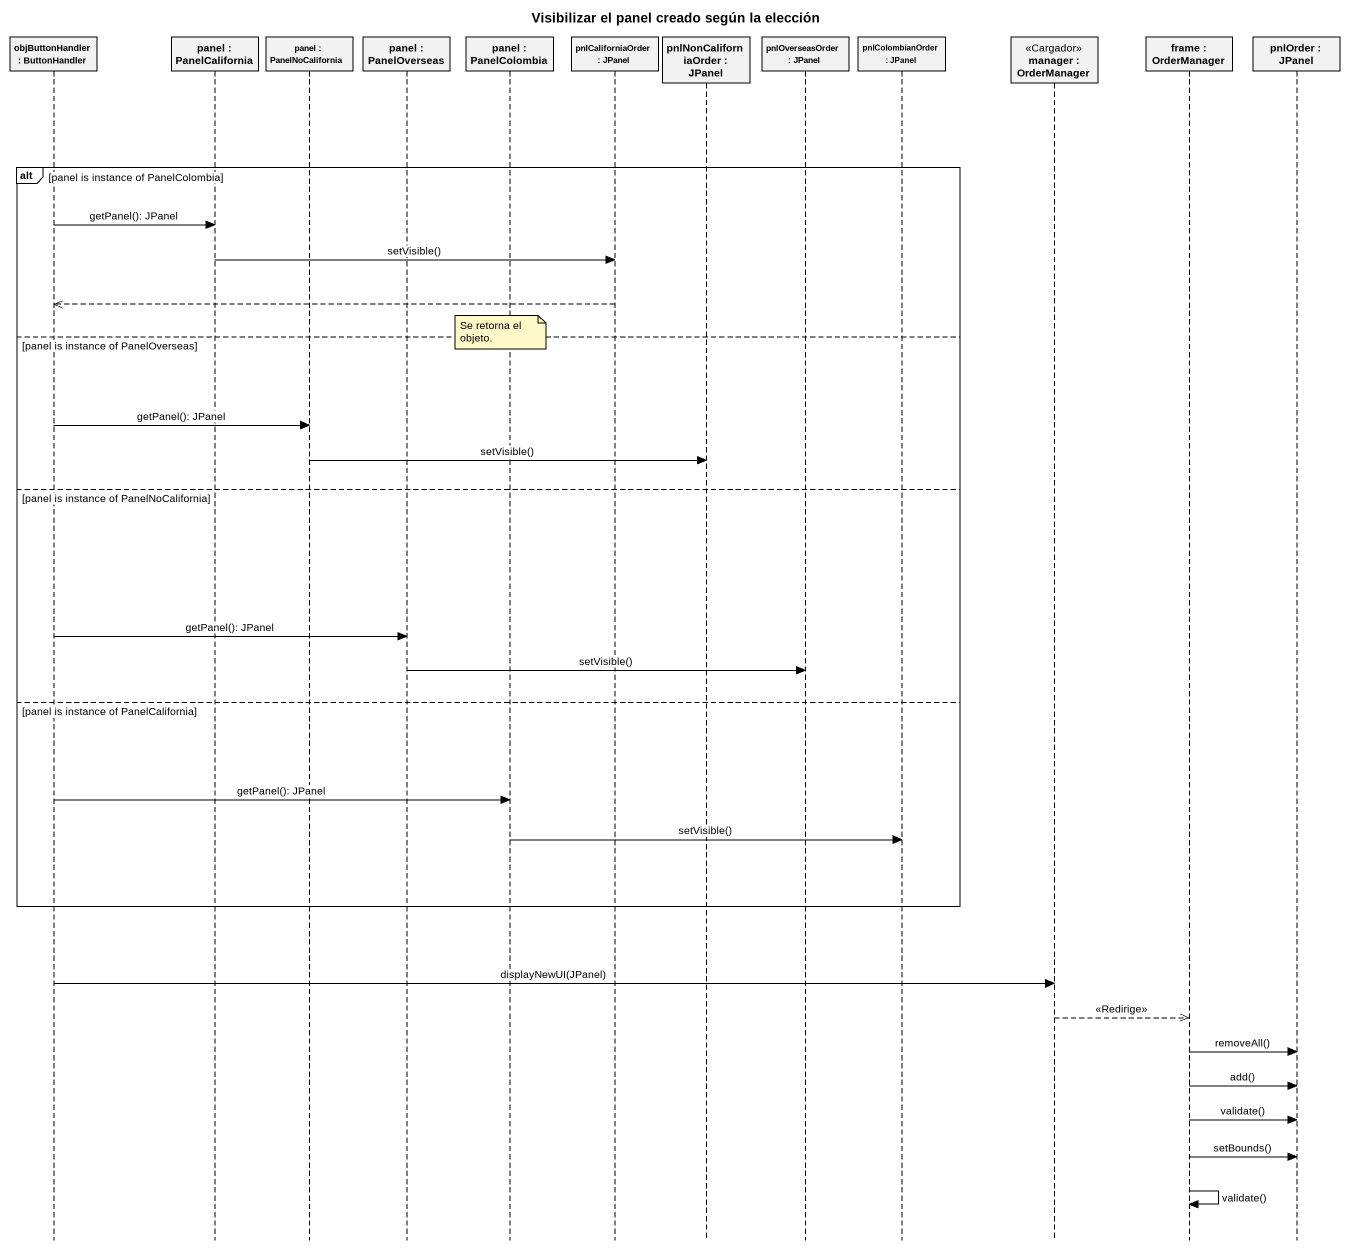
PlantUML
@startuml
title Visibilizar el panel creado según la elección
hide footbox
participant "objButtonHandler : ButtonHandler" as objButtonHandler
participant "panel : PanelCalifornia" as panel
participant "panel : PanelNoCalifornia" as panel_2
participant "panel : PanelOverseas" as panel_3
participant "panel : PanelColombia" as panel_4
participant "pnlCaliforniaOrder : JPanel" as pnlCaliforniaOrder
participant "pnlNonCaliforniaOrder : JPanel" as pnlNonCaliforniaOrder
participant "pnlOverseasOrder : JPanel" as pnlOverseasOrder
participant "pnlColombianOrder : JPanel" as pnlColombianOrder
participant "manager : OrderManager" as manager <<Cargador>>
participant "frame : OrderManager" as frame_
participant "pnlOrder : JPanel" as pnlOrder

alt panel is instance of PanelColombia
  objButtonHandler -> panel : getPanel(): JPanel
  panel -> pnlCaliforniaOrder : setVisible()
  pnlCaliforniaOrder -->> objButtonHandler
  note over panel_4 : Se retorna el objeto.
else panel is instance of PanelOverseas
  objButtonHandler -> panel_2 : getPanel(): JPanel
  panel_2 -> pnlNonCaliforniaOrder : setVisible()
else panel is instance of PanelNoCalifornia
  objButtonHandler -> panel_3 : getPanel(): JPanel
  panel_3 -> pnlOverseasOrder : setVisible()
else panel is instance of PanelCalifornia
  objButtonHandler -> panel_4 : getPanel(): JPanel
  panel_4 -> pnlColombianOrder : setVisible()
end
objButtonHandler -> manager : displayNewUI(JPanel)
manager -->> frame_ : <<Redirige>>
frame_ -> pnlOrder : removeAll()
frame_ -> pnlOrder : add()
frame_ -> pnlOrder : validate()
frame_ -> pnlOrder : setBounds()
frame_ -> frame_ : validate()
@enduml
